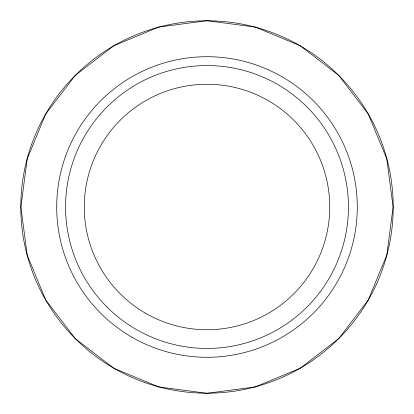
<?xml version="1.0" encoding="UTF-8"?>
<svg xmlns="http://www.w3.org/2000/svg" width="414" height="414" viewBox="0 0 414 414"><rect width="100%" height="100%" fill="white"/><g stroke="black" fill="none" stroke-linecap="round" stroke-linejoin="round"><path stroke-width="0.62" d="M27.21 158.872L20.891 207L27.21 255.127L45.747 300.01L75.27 338.605L113.809 368.258L158.743 386.93L207 393.3L255.257 386.93L300.191 368.258L338.73 338.605L368.253 300.01L386.79 255.127L393.109 207L386.79 158.872L368.253 113.99L338.73 75.395L300.191 45.742L255.257 27.07L207 20.7L158.743 27.07L113.809 45.742L75.27 75.395L45.747 113.99L27.21 158.872M106.988 307.012A141.443 141.443 0 0 0 343.62 243.608A141.443 141.443 0 0 0 170.392 70.38A141.443 141.443 0 0 0 106.988 307.012M131.854 337.156A150.292 150.292 0 0 0 357.292 207A150.292 150.292 0 0 0 131.854 76.844A150.292 150.292 0 0 0 131.854 337.156M145.63 313.294A122.741 122.741 0 0 0 329.741 207A122.741 122.741 0 0 0 145.63 100.705A122.741 122.741 0 0 0 145.63 313.294M75.364 338.699A186.207 186.207 0 0 0 386.873 255.148A186.207 186.207 0 0 0 158.764 27.153A186.207 186.207 0 0 0 75.364 338.699"/></g></svg>
